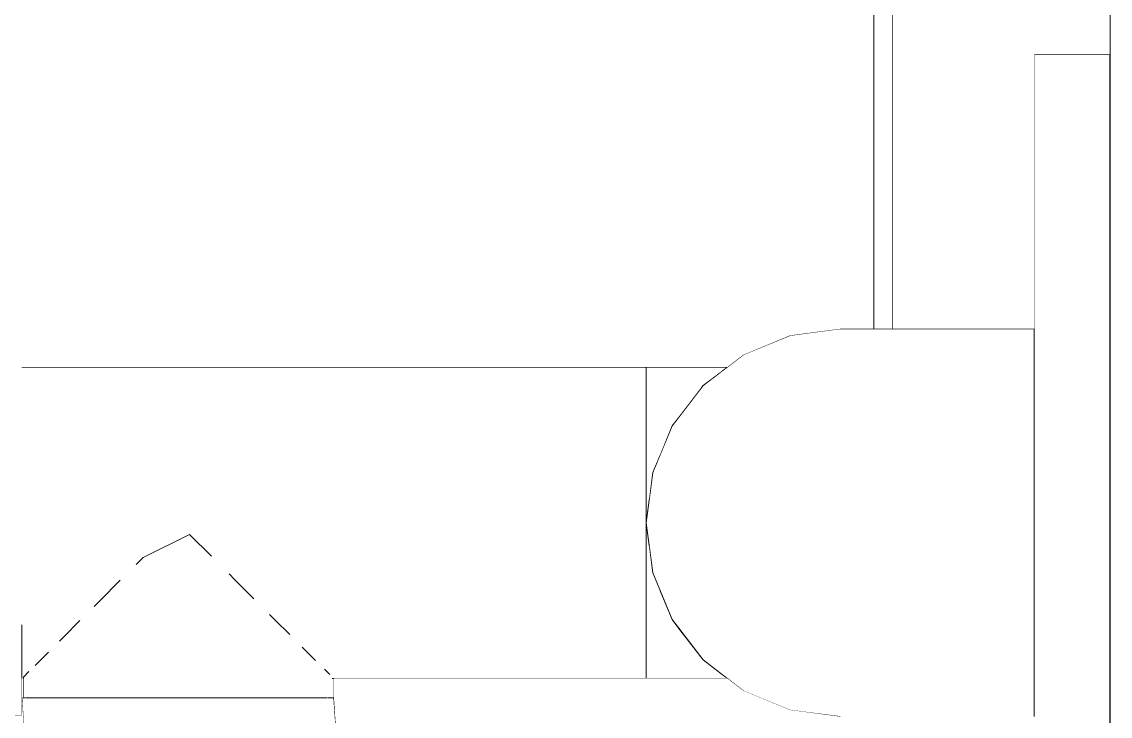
# Model space of a CAD drawing. Header units: millimetres. Extents: x -48147 to 1414029, y -496296 to 18123.
# Drawn here: x 1379455.9 to 1379570.9, y -490257.2 to -490183.8 of the extents above; entities that cross this region are included whole.
import ezdxf

# ---------------------------------------------------------------- set-up
doc = ezdxf.new("R2010")
doc.units = ezdxf.units.MM
doc.header["$MEASUREMENT"] = 0
doc.linetypes.add('Wipeout_Contour', pattern=[1000, 0, -1000])
doc.layers.add('New_A-35-M_FFE_Sanitary', color=7, linetype='Continuous')
doc.layers.add('New_A-35-M_FFE_Sanitary_Pen_No__64', color=7, linetype='Continuous', lineweight=20, true_color=0x606060)
doc.layers.add('New_A-35-M_FFE_Sanitary_Pen_No__87', color=8, linetype='Continuous', lineweight=20)

# ---------------------------------------------------------------- blocks, each defined once
blk = doc.blocks.new('Section Elem_218_2', base_point=(1372879, -490836.73))
at = {"color": 254, "linetype": 'Wipeout_Contour', "lineweight": 0, "ltscale": 5856153.234903586}
blk.add_wipeout([(1379521.86, -490220.65), (1379529.93, -490220.65), (1379530.41, -490220.28), (1379521.86, -490220.28)], dxfattribs=at).dxf.layer = 'New_A-35-M_FFE_Sanitary'
at = {"color": 254, "linetype": 'Wipeout_Contour', "lineweight": 0, "ltscale": 4392122.066157293}
blk.add_wipeout([(1379522.18, -490239.19), (1379521.86, -490236.73), (1379521.86, -490239.19)], dxfattribs=at).dxf.layer = 'New_A-35-M_FFE_Sanitary'
at = {"color": 254, "linetype": 'Wipeout_Contour', "lineweight": 0, "ltscale": 10247887.73397014}
blk.add_wipeout([(1379456.04, -490253.05), (1379456.04, -490255.23), (1379457.49, -490255.23), (1379457.49, -490251.6), (1379457.31, -490251.78), (1379457.14, -490252.09), (1379456.59, -490252.5)], dxfattribs=at).dxf.layer = 'New_A-35-M_FFE_Sanitary'
at = {"color": 254, "linetype": 'Wipeout_Contour', "lineweight": 0, "ltscale": 10248097.93020793}
blk.add_wipeout([(1379488.4, -490252.77), (1379488.12, -490252.5), (1379488.12, -490255.23), (1379488.86, -490255.23), (1379488.86, -490253.23), (1379488.81, -490253.19), (1379488.67, -490253.19)], dxfattribs=at).dxf.layer = 'New_A-35-M_FFE_Sanitary'
at = {"color": 254, "linetype": 'Wipeout_Contour', "lineweight": 0, "ltscale": 7320192.866892027}
blk.add_wipeout([(1379529.93, -490220.65), (1379521.86, -490220.65), (1379521.86, -490222.44), (1379527.7, -490222.44), (1379527.86, -490222.24)], dxfattribs=at).dxf.layer = 'New_A-35-M_FFE_Sanitary'
at = {"color": 254, "linetype": 'Wipeout_Contour', "lineweight": 0, "ltscale": 7320210.480688362}
blk.add_wipeout([(1379521.86, -490243.89), (1379523.32, -490243.89), (1379522.56, -490242.04), (1379522.18, -490239.19), (1379521.86, -490239.19)], dxfattribs=at).dxf.layer = 'New_A-35-M_FFE_Sanitary'
at = {"color": 254, "linetype": 'Wipeout_Contour', "lineweight": 0, "ltscale": 10247898.55919426}
blk.add_wipeout([(1379457.49, -490255.23), (1379460.26, -490255.23), (1379460.26, -490248.83), (1379459.91, -490249.18), (1379459.62, -490249.63), (1379458.53, -490250.56), (1379457.49, -490251.6)], dxfattribs=at).dxf.layer = 'New_A-35-M_FFE_Sanitary'
at = {"color": 254, "linetype": 'Wipeout_Contour', "lineweight": 0, "ltscale": 5856151.394494331}
blk.add_wipeout([(1379521.86, -490222.44), (1379521.86, -490225.51), (1379525.35, -490225.51), (1379527.7, -490222.44)], dxfattribs=at).dxf.layer = 'New_A-35-M_FFE_Sanitary'
at = {"color": 254, "linetype": 'Wipeout_Contour', "lineweight": 0, "ltscale": 7320222.493849177}
blk.add_wipeout([(1379523.32, -490243.89), (1379521.86, -490243.89), (1379521.86, -490247.96), (1379525.35, -490247.96), (1379524.6, -490246.98)], dxfattribs=at).dxf.layer = 'New_A-35-M_FFE_Sanitary'
at = {"color": 254, "linetype": 'Wipeout_Contour', "lineweight": 0, "ltscale": 10247915.17752905}
blk.add_wipeout([(1379461.71, -490247.38), (1379460.26, -490248.83), (1379460.26, -490255.23), (1379464.11, -490255.23), (1379464.11, -490244.98), (1379463.62, -490245.47), (1379463.28, -490246.03)], dxfattribs=at).dxf.layer = 'New_A-35-M_FFE_Sanitary'
at = {"color": 254, "linetype": 'Wipeout_Contour', "lineweight": 0, "ltscale": 8783901.273132939}
blk.add_wipeout([(1379455.86, -490252.09), (1379455.86, -490253.19), (1379456.04, -490253.19), (1379456.04, -490253.05), (1379456.59, -490252.5), (1379457.14, -490252.09)], dxfattribs=at).dxf.layer = 'New_A-35-M_FFE_Sanitary'
at = {"color": 254, "linetype": 'Wipeout_Contour', "lineweight": 0, "ltscale": 5855947.113031435}
blk.add_wipeout([(1379455.87, -490255.23), (1379456.78, -490269.2), (1379457.15, -490269.15), (1379456.24, -490255.23)], dxfattribs=at).dxf.layer = 'New_A-35-M_FFE_Sanitary'
at = {"color": 254, "linetype": 'Wipeout_Contour', "lineweight": 0, "ltscale": 7320190.833979399}
blk.add_wipeout([(1379521.86, -490229.57), (1379523.32, -490229.57), (1379524.6, -490226.48), (1379525.35, -490225.51), (1379521.86, -490225.51)], dxfattribs=at).dxf.layer = 'New_A-35-M_FFE_Sanitary'
at = {"color": 254, "linetype": 'Wipeout_Contour', "lineweight": 0, "ltscale": 10247936.2179244}
blk.add_wipeout([(1379465.83, -490243.26), (1379464.11, -490244.98), (1379464.11, -490255.23), (1379468.69, -490255.23), (1379468.69, -490240.4), (1379468.11, -490240.98), (1379467.87, -490241.6)], dxfattribs=at).dxf.layer = 'New_A-35-M_FFE_Sanitary'
at = {"color": 254, "linetype": 'Wipeout_Contour', "lineweight": 0, "ltscale": 5856185.565781378}
blk.add_wipeout([(1379525.35, -490247.96), (1379521.86, -490247.96), (1379521.86, -490251.02), (1379527.7, -490251.02)], dxfattribs=at).dxf.layer = 'New_A-35-M_FFE_Sanitary'
at = {"color": 254, "linetype": 'Wipeout_Contour', "lineweight": 0, "ltscale": 8783903.671664469}
blk.add_wipeout([(1379455.86, -490249.63), (1379455.86, -490252.09), (1379457.14, -490252.09), (1379457.31, -490251.78), (1379458.53, -490250.56), (1379459.62, -490249.63)], dxfattribs=at).dxf.layer = 'New_A-35-M_FFE_Sanitary'
at = {"color": 254, "linetype": 'Wipeout_Contour', "lineweight": 0, "ltscale": 5855951.080857798}
blk.add_wipeout([(1379456.24, -490255.23), (1379457.15, -490269.15), (1379458.93, -490268.91), (1379458.04, -490255.23)], dxfattribs=at).dxf.layer = 'New_A-35-M_FFE_Sanitary'
at = {"layer": 'New_A-35-M_FFE_Sanitary_Pen_No__64', "linetype": 'Continuous'}
for p, q in [((1379457.49, -490251.6), (1379458.68, -490250.41)), ((1379457.28, -490251.81), (1379457.49, -490251.6))]:
    blk.add_line(p, q, dxfattribs=at)
at = {"color": 254, "linetype": 'Wipeout_Contour', "lineweight": 0, "ltscale": 7320193.973815145}
blk.add_wipeout([(1379521.86, -490229.57), (1379521.86, -490234.27), (1379522.18, -490234.27), (1379522.56, -490231.43), (1379523.32, -490229.57)], dxfattribs=at).dxf.layer = 'New_A-35-M_FFE_Sanitary'
at = {"color": 254, "linetype": 'Wipeout_Contour', "lineweight": 0, "ltscale": 5855982.21586295}
blk.add_wipeout([(1379468.69, -490240.4), (1379468.69, -490255.23), (1379473.59, -490255.23), (1379473.59, -490237.97)], dxfattribs=at).dxf.layer = 'New_A-35-M_FFE_Sanitary'
at = {"color": 254, "linetype": 'Wipeout_Contour', "lineweight": 0, "ltscale": 8783908.525772393}
blk.add_wipeout([(1379455.86, -490246.03), (1379455.86, -490249.63), (1379459.62, -490249.63), (1379459.91, -490249.18), (1379461.71, -490247.38), (1379463.28, -490246.03)], dxfattribs=at).dxf.layer = 'New_A-35-M_FFE_Sanitary'
at = {"color": 254, "linetype": 'Wipeout_Contour', "lineweight": 0, "ltscale": 7320243.002111451}
blk.add_wipeout([(1379527.7, -490251.02), (1379521.86, -490251.02), (1379521.86, -490252.82), (1379529.93, -490252.82), (1379527.86, -490251.23)], dxfattribs=at).dxf.layer = 'New_A-35-M_FFE_Sanitary'
at = {"color": 254, "linetype": 'Wipeout_Contour', "lineweight": 0, "ltscale": 5855798.471228813}
blk.add_wipeout([(1379455.86, -490251.88), (1379384.48, -490251.88), (1379384.48, -490255.08), (1379455.86, -490255.08)], dxfattribs=at).dxf.layer = 'New_A-35-M_FFE_Sanitary'
at = {"color": 254, "linetype": 'Wipeout_Contour', "lineweight": 0, "ltscale": 5855960.00841995}
blk.add_wipeout([(1379458.04, -490255.23), (1379458.93, -490268.91), (1379461.98, -490268.51), (1379461.11, -490255.23)], dxfattribs=at).dxf.layer = 'New_A-35-M_FFE_Sanitary'
at = {"layer": 'New_A-35-M_FFE_Sanitary_Pen_No__64', "linetype": 'Continuous'}
for p, q in [((1379455.86, -490247.52), (1379455.86, -490251.88)), ((1379460.26, -490248.83), (1379462.01, -490247.08)), ((1379459.84, -490249.25), (1379460.26, -490248.83)), ((1379455.86, -490253.19), (1379456.04, -490253.19)), ((1379456.04, -490253.05), (1379456.62, -490252.47)), ((1379457.12, -490255.23), (1379457.49, -490255.23)), ((1379457.49, -490255.23), (1379457.8, -490255.23)), ((1379457.8, -490255.23), (1379458.04, -490255.23)), ((1379458.04, -490255.23), (1379459.57, -490255.23)), ((1379459.57, -490255.23), (1379460.26, -490255.23))]:
    blk.add_line(p, q, dxfattribs=at)
at = {"color": 254, "linetype": 'Wipeout_Contour', "lineweight": 0, "ltscale": 4392118.437437126}
blk.add_wipeout([(1379521.86, -490236.73), (1379522.18, -490234.27), (1379521.86, -490234.27)], dxfattribs=at).dxf.layer = 'New_A-35-M_FFE_Sanitary'
at = {"color": 254, "linetype": 'Wipeout_Contour', "lineweight": 0, "ltscale": 10247996.63611652}
blk.add_wipeout([(1379475.39, -490239.77), (1379473.59, -490237.97), (1379473.59, -490255.23), (1379478.39, -490255.23), (1379478.39, -490242.76), (1379477.78, -490242.16), (1379476.6, -490241.6)], dxfattribs=at).dxf.layer = 'New_A-35-M_FFE_Sanitary'
at = {"color": 254, "linetype": 'Wipeout_Contour', "lineweight": 0, "ltscale": 8783915.432202794}
blk.add_wipeout([(1379455.86, -490241.6), (1379455.86, -490246.03), (1379463.28, -490246.03), (1379463.62, -490245.47), (1379465.83, -490243.26), (1379467.87, -490241.6)], dxfattribs=at).dxf.layer = 'New_A-35-M_FFE_Sanitary'
at = {"color": 254, "linetype": 'Wipeout_Contour', "lineweight": 0, "ltscale": 5856196.819360539}
blk.add_wipeout([(1379529.93, -490252.82), (1379521.86, -490252.82), (1379521.86, -490253.19), (1379530.41, -490253.19)], dxfattribs=at).dxf.layer = 'New_A-35-M_FFE_Sanitary'
at = {"color": 254, "linetype": 'Wipeout_Contour', "lineweight": 0, "ltscale": 5855801.820923886}
blk.add_wipeout([(1379455.86, -490255.08), (1379384.48, -490255.08), (1379384.48, -490256.88), (1379455.86, -490256.88)], dxfattribs=at).dxf.layer = 'New_A-35-M_FFE_Sanitary'
at = {"color": 254, "linetype": 'Wipeout_Contour', "lineweight": 0, "ltscale": 5855973.100586865}
blk.add_wipeout([(1379461.11, -490255.23), (1379461.98, -490268.51), (1379466.02, -490267.98), (1379465.18, -490255.23)], dxfattribs=at).dxf.layer = 'New_A-35-M_FFE_Sanitary'
at = {"layer": 'New_A-35-M_FFE_Sanitary_Pen_No__64', "linetype": 'Continuous'}
for p, q in [((1379464.11, -490244.98), (1379466.27, -490242.82)), ((1379463.5, -490245.59), (1379464.11, -490244.98)), ((1379455.86, -490251.88), (1379455.86, -490255.08)), ((1379456.04, -490253.05), (1379456.04, -490255.23)), ((1379455.87, -490255.23), (1379456.04, -490255.23)), ((1379456.04, -490255.23), (1379456.18, -490255.23)), ((1379456.24, -490255.23), (1379457.12, -490255.23)), ((1379460.26, -490255.23), (1379460.77, -490255.23)), ((1379460.77, -490255.23), (1379461.11, -490255.23)), ((1379461.11, -490255.23), (1379463.12, -490255.23)), ((1379463.12, -490255.23), (1379464.11, -490255.23))]:
    blk.add_line(p, q, dxfattribs=at)
at = {"color": 254, "linetype": 'Wipeout_Contour', "lineweight": 0, "ltscale": 10248034.10405965}
blk.add_wipeout([(1379478.39, -490242.76), (1379478.39, -490255.23), (1379482.65, -490255.23), (1379482.65, -490247.02), (1379482.11, -490246.48), (1379481.38, -490246.03), (1379479.99, -490244.36)], dxfattribs=at).dxf.layer = 'New_A-35-M_FFE_Sanitary'
at = {"color": 254, "linetype": 'Wipeout_Contour', "lineweight": 0, "ltscale": 5855989.193681726}
blk.add_wipeout([(1379465.18, -490255.23), (1379466.02, -490267.98), (1379470.69, -490267.37), (1379469.89, -490255.23)], dxfattribs=at).dxf.layer = 'New_A-35-M_FFE_Sanitary'
at = {"color": 254, "linetype": 'Wipeout_Contour', "lineweight": 0, "ltscale": 5855803.201794461}
blk.add_wipeout([(1379455.86, -490256.88), (1379384.48, -490256.88), (1379384.48, -490257.14), (1379455.86, -490257.14)], dxfattribs=at).dxf.layer = 'New_A-35-M_FFE_Sanitary'
at = {"layer": 'New_A-35-M_FFE_Sanitary_Pen_No__64', "linetype": 'Continuous'}
for p, q in [((1379455.86, -490255.08), (1379455.86, -490256.88)), ((1379455.87, -490255.23), (1379456.78, -490269.2)), ((1379464.11, -490255.23), (1379464.78, -490255.23)), ((1379464.78, -490255.23), (1379465.18, -490255.23)), ((1379465.18, -490255.23), (1379467.47, -490255.23)), ((1379467.47, -490255.23), (1379468.69, -490255.23)), ((1379455.86, -490257.14), (1379384.48, -490257.14)), ((1379455.86, -490256.88), (1379455.86, -490257.14))]:
    blk.add_line(p, q, dxfattribs=at)
at = {"color": 254, "linetype": 'Wipeout_Contour', "lineweight": 0, "ltscale": 10248065.13758245}
blk.add_wipeout([(1379483.9, -490248.28), (1379482.65, -490247.02), (1379482.65, -490255.23), (1379485.99, -490255.23), (1379485.99, -490250.37), (1379485.57, -490249.94), (1379485.07, -490249.63)], dxfattribs=at).dxf.layer = 'New_A-35-M_FFE_Sanitary'
at = {"color": 254, "linetype": 'Wipeout_Contour', "lineweight": 0, "ltscale": 10248087.10784591}
blk.add_wipeout([(1379486.79, -490251.17), (1379485.99, -490250.37), (1379485.99, -490255.23), (1379488.12, -490255.23), (1379488.12, -490252.5), (1379487.86, -490252.23), (1379487.56, -490252.09)], dxfattribs=at).dxf.layer = 'New_A-35-M_FFE_Sanitary'
at = {"color": 254, "linetype": 'Wipeout_Contour', "lineweight": 0, "ltscale": 38065310.97100288}
blk.add_wipeout([(1379469.89, -490255.23), (1379470.69, -490267.37), (1379473.06, -490279.29), (1379476.97, -490290.81), (1379482.35, -490301.71), (1379489.1, -490311.83), (1379497.12, -490320.97), (1379506.26, -490328.99), (1379516.38, -490335.74), (1379527.28, -490341.12), (1379538.8, -490345.03), (1379550.72, -490347.4), (1379562.86, -490348.2), (1379562.86, -490343.27), (1379551.37, -490342.51), (1379540.07, -490340.27), (1379529.17, -490336.57), (1379518.84, -490331.47), (1379509.27, -490325.08), (1379500.61, -490317.48), (1379493.01, -490308.83), (1379486.62, -490299.25), (1379481.52, -490288.92), (1379477.82, -490278.02), (1379475.58, -490266.72), (1379474.82, -490255.23)], dxfattribs=at).dxf.layer = 'New_A-35-M_FFE_Sanitary'
at = {"layer": 'New_A-35-M_FFE_Sanitary_Pen_No__64', "linetype": 'Continuous'}
for p, q in [((1379468.69, -490255.23), (1379469.47, -490255.23)), ((1379469.47, -490255.23), (1379469.89, -490255.23)), ((1379469.89, -490255.23), (1379471.22, -490255.23)), ((1379471.22, -490255.23), (1379473.59, -490255.23)), ((1379473.59, -490255.23), (1379474.02, -490255.23))]:
    blk.add_line(p, q, dxfattribs=at)
at = {"color": 254, "linetype": 'Wipeout_Contour', "lineweight": 0, "ltscale": 23424834.70268263}
blk.add_wipeout([(1379562.86, -490216.23), (1379543.36, -490216.23), (1379542.36, -490216.23), (1379537.05, -490216.93), (1379532.11, -490218.98), (1379527.86, -490222.24), (1379524.6, -490226.48), (1379522.56, -490231.43), (1379521.86, -490236.73), (1379522.56, -490242.04), (1379524.6, -490246.98), (1379527.86, -490251.23), (1379532.11, -490254.49), (1379537.05, -490256.53), (1379542.36, -490257.23), (1379562.86, -490257.23)], dxfattribs=at).dxf.layer = 'New_A-35-M_FFE_Sanitary'
at = {"color": 254, "linetype": 'Wipeout_Contour', "lineweight": 0, "ltscale": 5856024.523286805}
blk.add_wipeout([(1379474.82, -490255.23), (1379475.58, -490266.72), (1379480.25, -490266.11), (1379479.53, -490255.23)], dxfattribs=at).dxf.layer = 'New_A-35-M_FFE_Sanitary'
at = {"layer": 'New_A-35-M_FFE_Sanitary_Pen_No__64', "linetype": 'Continuous'}
for p, q in [((1379537.05, -490216.93), (1379542.36, -490216.23)), ((1379542.36, -490216.23), (1379543.36, -490216.23)), ((1379532.11, -490218.98), (1379537.05, -490216.93)), ((1379527.86, -490222.24), (1379532.11, -490218.98)), ((1379524.6, -490226.48), (1379527.86, -490222.24)), ((1379522.56, -490231.43), (1379524.6, -490226.48)), ((1379524.6, -490246.98), (1379522.56, -490242.04)), ((1379527.86, -490251.23), (1379524.6, -490246.98)), ((1379532.11, -490254.49), (1379527.86, -490251.23)), ((1379537.05, -490256.53), (1379532.11, -490254.49)), ((1379474.02, -490255.23), (1379474.82, -490255.23)), ((1379474.82, -490255.23), (1379476.12, -490255.23)), ((1379476.12, -490255.23), (1379478.39, -490255.23)), ((1379478.39, -490255.23), (1379478.76, -490255.23)), ((1379542.36, -490257.23), (1379537.05, -490256.53))]:
    blk.add_line(p, q, dxfattribs=at)
at = {"color": 254, "linetype": 'Wipeout_Contour', "lineweight": 0, "ltscale": 5856394.888586644}
blk.add_wipeout([(1379570.86, -490187.23), (1379562.86, -490187.23), (1379562.86, -490384.73), (1379570.86, -490384.73)], dxfattribs=at).dxf.layer = 'New_A-35-M_FFE_Sanitary'
at = {"color": 254, "linetype": 'Wipeout_Contour', "lineweight": 0, "ltscale": 5856031.664272793}
blk.add_wipeout([(1379455.86, -490231.87), (1379455.86, -490236.73), (1379521.86, -490236.73), (1379521.86, -490231.87)], dxfattribs=at).dxf.layer = 'New_A-35-M_FFE_Sanitary'
at = {"color": 254, "linetype": 'Wipeout_Contour', "lineweight": 0, "ltscale": 8784144.466517866}
blk.add_wipeout([(1379487.56, -490252.09), (1379487.86, -490252.23), (1379488.4, -490252.77), (1379488.67, -490253.19), (1379521.86, -490253.19), (1379521.86, -490252.09)], dxfattribs=at).dxf.layer = 'New_A-35-M_FFE_Sanitary'
at = {"color": 254, "linetype": 'Wipeout_Contour', "lineweight": 0, "ltscale": 5856040.621000832}
blk.add_wipeout([(1379479.53, -490255.23), (1379480.25, -490266.11), (1379484.28, -490265.58), (1379483.6, -490255.23)], dxfattribs=at).dxf.layer = 'New_A-35-M_FFE_Sanitary'
at = {"layer": 'New_A-35-M_FFE_Sanitary_Pen_No__64', "linetype": 'Continuous'}
for p, q in [((1379562.86, -490187.23), (1379562.86, -490216.23)), ((1379570.86, -490187.23), (1379562.86, -490187.23)), ((1379570.86, -490187.23), (1379570.86, -490384.73)), ((1379543.36, -490216.23), (1379562.86, -490216.23)), ((1379562.86, -490216.23), (1379562.86, -490257.23)), ((1379521.86, -490233.34), (1379521.86, -490234.27)), ((1379521.86, -490234.27), (1379521.86, -490235.25)), ((1379488.67, -490253.19), (1379521.86, -490253.19)), ((1379521.86, -490252.82), (1379521.86, -490252.91)), ((1379521.86, -490253.19), (1379521.86, -490252.91)), ((1379530.41, -490253.19), (1379521.86, -490253.19)), ((1379478.76, -490255.23), (1379479.53, -490255.23)), ((1379479.53, -490255.23), (1379480.78, -490255.23)), ((1379480.78, -490255.23), (1379482.65, -490255.23)), ((1379482.65, -490255.23), (1379482.93, -490255.23))]:
    blk.add_line(p, q, dxfattribs=at)
at = {"color": 254, "linetype": 'Wipeout_Contour', "lineweight": 0, "ltscale": 5856025.439439002}
blk.add_wipeout([(1379455.86, -490227.44), (1379455.86, -490231.87), (1379521.86, -490231.87), (1379521.86, -490227.44)], dxfattribs=at).dxf.layer = 'New_A-35-M_FFE_Sanitary'
at = {"color": 254, "linetype": 'Wipeout_Contour', "lineweight": 0, "ltscale": 8784133.659156244}
blk.add_wipeout([(1379521.86, -490249.63), (1379485.07, -490249.63), (1379485.57, -490249.94), (1379486.79, -490251.17), (1379487.56, -490252.09), (1379521.86, -490252.09)], dxfattribs=at).dxf.layer = 'New_A-35-M_FFE_Sanitary'
at = {"color": 254, "linetype": 'Wipeout_Contour', "lineweight": 0, "ltscale": 5856053.72083589}
blk.add_wipeout([(1379483.6, -490255.23), (1379484.28, -490265.58), (1379487.33, -490265.18), (1379486.68, -490255.23)], dxfattribs=at).dxf.layer = 'New_A-35-M_FFE_Sanitary'
at = {"layer": 'New_A-35-M_FFE_Sanitary_Pen_No__64', "linetype": 'Continuous'}
for p, q in [((1379521.86, -490228.75), (1379521.86, -490229.57)), ((1379521.86, -490229.57), (1379521.86, -490230.98)), ((1379521.86, -490231.87), (1379521.86, -490230.98)), ((1379521.86, -490233.34), (1379521.86, -490231.87)), ((1379485.99, -490250.37), (1379486.91, -490251.28)), ((1379521.86, -490251.02), (1379521.86, -490251.43)), ((1379487.84, -490252.21), (1379488.12, -490252.5)), ((1379521.86, -490252.09), (1379521.86, -490251.43)), ((1379521.86, -490252.35), (1379521.86, -490252.09)), ((1379488.12, -490252.5), (1379488.42, -490252.79)), ((1379521.86, -490252.35), (1379521.86, -490252.82)), ((1379482.93, -490255.23), (1379483.6, -490255.23)), ((1379483.6, -490255.23), (1379484.7, -490255.23)), ((1379484.7, -490255.23), (1379485.99, -490255.23))]:
    blk.add_line(p, q, dxfattribs=at)
at = {"color": 254, "linetype": 'Wipeout_Contour', "lineweight": 0, "ltscale": 5856020.057163844}
blk.add_wipeout([(1379455.86, -490227.44), (1379521.86, -490227.44), (1379521.86, -490223.83), (1379455.86, -490223.83)], dxfattribs=at).dxf.layer = 'New_A-35-M_FFE_Sanitary'
at = {"color": 254, "linetype": 'Wipeout_Contour', "lineweight": 0, "ltscale": 8784115.615352089}
blk.add_wipeout([(1379521.86, -490246.03), (1379481.38, -490246.03), (1379482.11, -490246.48), (1379483.9, -490248.28), (1379485.07, -490249.63), (1379521.86, -490249.63)], dxfattribs=at).dxf.layer = 'New_A-35-M_FFE_Sanitary'
at = {"color": 254, "linetype": 'Wipeout_Contour', "lineweight": 0, "ltscale": 5856062.659254262}
blk.add_wipeout([(1379486.68, -490255.23), (1379487.33, -490265.18), (1379489.11, -490264.94), (1379488.48, -490255.23)], dxfattribs=at).dxf.layer = 'New_A-35-M_FFE_Sanitary'
at = {"layer": 'New_A-35-M_FFE_Sanitary_Pen_No__64', "linetype": 'Continuous'}
for p, q in [((1379521.86, -490224.86), (1379521.86, -490225.51)), ((1379521.86, -490225.51), (1379521.86, -490226.69)), ((1379521.86, -490227.44), (1379521.86, -490226.69)), ((1379521.86, -490228.75), (1379521.86, -490227.44)), ((1379482.65, -490247.02), (1379484.17, -490248.54)), ((1379521.86, -490246.77), (1379521.86, -490247.96)), ((1379521.86, -490247.96), (1379521.86, -490248.61)), ((1379521.86, -490249.63), (1379521.86, -490248.61)), ((1379485.5, -490249.88), (1379485.99, -490250.37)), ((1379521.86, -490250.17), (1379521.86, -490249.63)), ((1379521.86, -490250.17), (1379521.86, -490251.02)), ((1379485.99, -490255.23), (1379486.17, -490255.23)), ((1379486.17, -490255.23), (1379486.68, -490255.23)), ((1379486.68, -490255.23), (1379487.41, -490255.23))]:
    blk.add_line(p, q, dxfattribs=at)
at = {"color": 254, "linetype": 'Wipeout_Contour', "lineweight": 0, "ltscale": 5856015.995660326}
blk.add_wipeout([(1379455.86, -490221.37), (1379455.86, -490223.83), (1379521.86, -490223.83), (1379521.86, -490221.37)], dxfattribs=at).dxf.layer = 'New_A-35-M_FFE_Sanitary'
at = {"color": 254, "linetype": 'Wipeout_Contour', "lineweight": 0, "ltscale": 8784091.692724984}
blk.add_wipeout([(1379476.6, -490241.6), (1379477.78, -490242.16), (1379479.99, -490244.36), (1379481.38, -490246.03), (1379521.86, -490246.03), (1379521.86, -490241.6)], dxfattribs=at).dxf.layer = 'New_A-35-M_FFE_Sanitary'
at = {"color": 254, "linetype": 'Wipeout_Contour', "lineweight": 0, "ltscale": 5856066.643909115}
blk.add_wipeout([(1379488.48, -490255.23), (1379489.11, -490264.94), (1379489.48, -490264.89), (1379488.85, -490255.23)], dxfattribs=at).dxf.layer = 'New_A-35-M_FFE_Sanitary'
at = {"layer": 'New_A-35-M_FFE_Sanitary_Pen_No__64', "linetype": 'Continuous'}
for p, q in [((1379521.86, -490222.04), (1379521.86, -490222.44)), ((1379521.86, -490222.44), (1379521.86, -490223.3)), ((1379521.86, -490223.83), (1379521.86, -490223.3)), ((1379521.86, -490224.86), (1379521.86, -490223.83)), ((1379478.39, -490242.76), (1379480.4, -490244.77)), ((1379521.86, -490242.48), (1379521.86, -490243.89)), ((1379521.86, -490243.89), (1379521.86, -490244.72)), ((1379521.86, -490246.03), (1379521.86, -490244.72)), ((1379482.04, -490246.42), (1379482.65, -490247.02)), ((1379521.86, -490246.77), (1379521.86, -490246.03)), ((1379488.86, -490253.23), (1379488.86, -490255.23)), ((1379487.41, -490255.23), (1379488.12, -490255.23)), ((1379488.19, -490255.23), (1379488.48, -490255.23)), ((1379488.48, -490255.23), (1379488.65, -490255.23)), ((1379488.65, -490255.23), (1379488.86, -490255.23)), ((1379488.85, -490255.23), (1379489.48, -490264.89))]:
    blk.add_line(p, q, dxfattribs=at)
at = {"color": 254, "linetype": 'Wipeout_Contour', "lineweight": 0, "ltscale": 5856013.615784693}
blk.add_wipeout([(1379455.86, -490220.28), (1379455.86, -490221.37), (1379521.86, -490221.37), (1379521.86, -490220.28)], dxfattribs=at).dxf.layer = 'New_A-35-M_FFE_Sanitary'
at = {"color": 254, "linetype": 'Wipeout_Contour', "lineweight": 0, "ltscale": 14640002.91790836}
blk.add_wipeout([(1379455.86, -490241.6), (1379467.87, -490241.6), (1379468.11, -490240.98), (1379468.69, -490240.4), (1379473.59, -490237.97), (1379475.39, -490239.77), (1379476.6, -490241.6), (1379521.86, -490241.6), (1379521.86, -490236.73), (1379455.86, -490236.73)], dxfattribs=at).dxf.layer = 'New_A-35-M_FFE_Sanitary'
at = {"layer": 'New_A-35-M_FFE_Sanitary_Pen_No__64', "linetype": 'Continuous'}
for p, q in [((1379455.86, -490220.28), (1379521.86, -490220.28)), ((1379521.86, -490220.56), (1379521.86, -490220.28)), ((1379530.41, -490220.28), (1379521.86, -490220.28)), ((1379521.86, -490220.56), (1379521.86, -490220.65)), ((1379521.86, -490220.65), (1379521.86, -490221.12)), ((1379521.86, -490221.37), (1379521.86, -490221.12)), ((1379521.86, -490222.04), (1379521.86, -490221.37)), ((1379521.86, -490236.73), (1379522.56, -490231.43)), ((1379521.86, -490236.73), (1379521.86, -490235.25)), ((1379521.86, -490238.22), (1379521.86, -490236.73)), ((1379522.56, -490242.04), (1379521.86, -490236.73)), ((1379468.69, -490240.4), (1379473.59, -490237.97)), ((1379473.59, -490237.97), (1379475.9, -490240.28)), ((1379521.86, -490238.22), (1379521.86, -490239.19)), ((1379521.86, -490239.19), (1379521.86, -490240.12)), ((1379467.95, -490241.15), (1379468.69, -490240.4)), ((1379521.86, -490241.6), (1379521.86, -490240.12)), ((1379521.86, -490242.48), (1379521.86, -490241.6)), ((1379477.76, -490242.13), (1379478.39, -490242.76))]:
    blk.add_line(p, q, dxfattribs=at)
blk = doc.blocks.new('Section Elem_222_2', base_point=(1372879, -490836.73))
at = {"color": 254, "linetype": 'Wipeout_Contour', "lineweight": 0, "ltscale": 29280970.69914051}
blk.add_wipeout([(1379530.41, -490253.19), (1379488.81, -490253.19), (1379488.86, -490253.23), (1379488.86, -490255.23), (1379488.85, -490255.23), (1379489.48, -490264.89), (1379491.37, -490274.39), (1379494.48, -490283.56), (1379498.76, -490292.24), (1379504.14, -490300.29), (1379510.52, -490307.57), (1379517.8, -490313.95), (1379525.85, -490319.33), (1379534.54, -490323.61), (1379543.7, -490326.72), (1379547.89, -490327.55), (1379547.89, -490257.23), (1379542.36, -490257.23), (1379537.05, -490256.53), (1379532.11, -490254.49)], dxfattribs=at).dxf.layer = 'New_A-35-M_FFE_Sanitary'
at = {"color": 254, "linetype": 'Wipeout_Contour', "lineweight": 0, "ltscale": 103931669.8395769}
blk.add_wipeout([(1379050.36, -488678.78), (1379052.36, -488678.78), (1379052.36, -490811.73), (1379050.36, -490811.73), (1379050.36, -490813.73), (1379547.89, -490813.73), (1379547.89, -490361.11), (1379535.17, -490358.58), (1379521.91, -490354.08), (1379509.36, -490347.89), (1379497.73, -490340.11), (1379487.2, -490330.89), (1379477.98, -490320.36), (1379470.2, -490308.73), (1379464.01, -490296.18), (1379459.51, -490282.92), (1379456.78, -490269.2), (1379455.87, -490255.23), (1379456.04, -490255.23), (1379456.04, -490253.19), (1379455.86, -490253.19), (1379455.86, -490257.14), (1379384.48, -490257.14), (1379384.48, -490253.19), (1379379.48, -490253.19), (1379379.48, -490257.14), (1379308.11, -490257.14), (1379308.11, -490253.19), (1379303.11, -490253.19), (1379303.11, -490257.14), (1379231.73, -490257.14), (1379231.73, -490253.19), (1379226.73, -490253.19), (1379226.73, -490257.14), (1379155.36, -490257.14), (1379155.36, -490253.19), (1379123.59, -490253.19), (1379118.69, -490252.82), (1379114.11, -490251.02), (1379110.26, -490247.96), (1379107.49, -490243.89), (1379106.04, -490239.19), (1379106.04, -490234.27), (1379107.49, -490229.57), (1379110.26, -490225.51), (1379114.11, -490222.44), (1379118.69, -490220.65), (1379123.59, -490220.28), (1379155.36, -490220.28), (1379155.36, -490216.23), (1379226.73, -490216.23), (1379226.73, -490220.28), (1379231.73, -490220.28), (1379231.73, -490216.23), (1379303.11, -490216.23), (1379303.11, -490220.28), (1379308.11, -490220.28), (1379308.11, -490216.23), (1379379.48, -490216.23), (1379379.48, -490220.28), (1379384.48, -490220.28), (1379384.48, -490216.23), (1379455.86, -490216.23), (1379455.86, -490220.28), (1379530.41, -490220.28), (1379532.11, -490218.98), (1379537.05, -490216.93), (1379542.36, -490216.23), (1379547.89, -490216.23), (1379547.89, -488676.78), (1379050.36, -488676.78)], dxfattribs=at).dxf.layer = 'New_A-35-M_FFE_Sanitary'
at = {"layer": 'New_A-35-M_FFE_Sanitary_Pen_No__87', "linetype": 'Continuous'}
blk.add_line((1379547.89, -490216.23), (1379547.89, -488676.78), dxfattribs=at)
blk = doc.blocks.new('Section Elem_392_2', base_point=(1372879, -490836.73))
at = {"layer": 'New_A-35-M_FFE_Sanitary_Pen_No__87', "linetype": 'Continuous'}
blk.add_line((1379545.89, -490216.23), (1379545.89, -488678.78), dxfattribs=at)
at = {"color": 254, "linetype": 'Wipeout_Contour', "lineweight": 0, "ltscale": 19032502.2901106}
blk.add_wipeout([(1379548.89, -490361.31), (1379547.89, -490361.11), (1379547.89, -490813.73), (1379570.89, -490836.73), (1379570.89, -488653.78), (1379547.89, -488676.78), (1379547.89, -490216.23), (1379562.86, -490216.23), (1379562.86, -490187.23), (1379570.86, -490187.23), (1379570.86, -490384.73), (1379562.86, -490384.73), (1379562.86, -490362.22)], dxfattribs=at).dxf.layer = 'New_A-35-M_FFE_Sanitary'
at = {"layer": 'New_A-35-M_FFE_Sanitary_Pen_No__87', "linetype": 'Continuous'}
blk.add_line((1379570.89, -490836.73), (1379570.89, -488653.78), dxfattribs=at)

msp = doc.modelspace()

# ---------------------------------------------------------------- block references
at = {"layer": 'New_A-35-M_FFE_Sanitary'}
msp.add_blockref('Section Elem_218_2', (1372879, -490836.73), dxfattribs=at)

# ---------------------------------------------------------------- next in the draw order: block references
msp.add_blockref('Section Elem_222_2', (1372879, -490836.73), dxfattribs=at)

# ---------------------------------------------------------------- next in the draw order: block references
msp.add_blockref('Section Elem_392_2', (1372879, -490836.73), dxfattribs=at)

doc.saveas('drawing.dxf')
